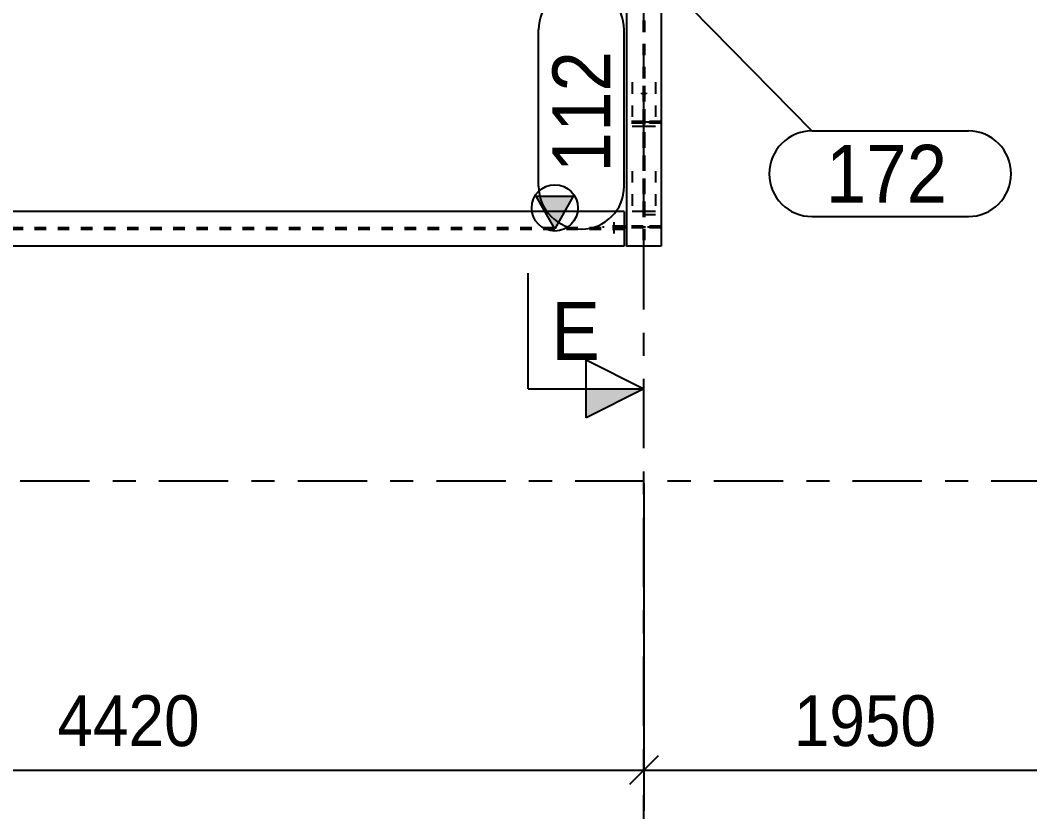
# Model space of a CAD drawing. Header units: millimetres. Extents: x 0 to 594, y 0 to 420.
# Drawn here: x 320.43 to 364.1, y 283.12 to 317.34 of the extents above; entities that cross this region are included whole.
import ezdxf

# ---------------------------------------------------------------- set-up
doc = ezdxf.new("R2010")
doc.units = ezdxf.units.MM
doc.header["$MEASUREMENT"] = 0
for name, pattern in [('XKITLINE00', [0]), ('XKITLINE02', [4, 2, -2]), ('XKITLINE03', [6, 3, -1, 1, -1]), ('XKITLINE04', [3, 0.5, -0.5, 0.5, -0.5, 0.5, -0.5])]:
    doc.linetypes.add(name, pattern=pattern)
for name, color, linetype in [('cut', 7, 'Continuous'), ('dimension', 7, 'Continuous'), ('grid', 7, 'Continuous'), ('mark', 7, 'Continuous'), ('part1', 7, 'Continuous')]:
    doc.layers.add(name, color=color, linetype=linetype)
doc.styles.add('STYLE_1', font='arial.ttf', dxfattribs={"height": 0.2})

# ---------------------------------------------------------------- blocks, each defined once
blk = doc.blocks.new('*D2174')
at = {"layer": 'grid', "color": 4, "linetype": 'XKITLINE03'}
blk.add_line((1228.871, 1836.576), (1642.443, 1836.576), dxfattribs=at)
blk = doc.blocks.new('*D2524')
at = {"layer": 'part1', "color": 2, "linetype": 'XKITLINE04'}
for p, q in [((1513.091, 1873.476), (1513.091, 1872.476)), ((1513.781, 1873.476), (1513.091, 1873.476)), ((1513.781, 1873.476), (1513.781, 1872.476)), ((1514.591, 1873.476), (1513.901, 1873.476)), ((1513.901, 1873.476), (1513.901, 1872.476)), ((1514.591, 1873.476), (1514.591, 1846.726)), ((1513.901, 1872.476), (1513.781, 1872.476)), ((1513.809, 1872.476), (1513.809, 1846.726)), ((1513.874, 1872.476), (1513.874, 1846.726))]:
    blk.add_line(p, q, dxfattribs=at)
at = {"layer": 'part1', "color": 0, "linetype": 'XKITLINE00'}
for p, q in [((1513.091, 1872.476), (1513.091, 1846.726)), ((1514.591, 1872.476), (1514.591, 1846.726)), ((1513.841, 1870.476), (1513.041, 1871.876)), ((1513.041, 1871.876), (1514.641, 1871.876)), ((1514.641, 1871.876), (1513.841, 1870.476)), ((1514.591, 1846.726), (1513.091, 1846.726))]:
    blk.add_line(p, q, dxfattribs=at)
blk.add_circle((1513.841, 1871.376), 1, dxfattribs=at)
at = {"layer": 'part1', "color": 0}
blk.add_solid([(1513.041, 1871.876), (1514.641, 1871.876), (1513.041, 1871.876), (1513.841, 1870.476)], dxfattribs=at)
blk = doc.blocks.new('*D2525')
at = {"layer": 'part1', "color": 2, "linetype": 'XKITLINE04'}
for p, q in [((1513.874, 1852.115), (1513.874, 1852.035)), ((1514.591, 1852.115), (1513.874, 1852.115)), ((1514.591, 1852.035), (1513.874, 1852.035)), ((1514.074, 1852.115), (1514.074, 1852.035)), ((1514.591, 1852.115), (1514.591, 1852.035))]:
    blk.add_line(p, q, dxfattribs=at)
blk = doc.blocks.new('*D2526')
at = {"layer": 'part1', "color": 2, "linetype": 'XKITLINE04'}
for p, q in [((1513.809, 1852.115), (1513.091, 1852.115)), ((1513.091, 1852.115), (1513.091, 1852.035)), ((1513.809, 1852.035), (1513.091, 1852.035)), ((1513.609, 1852.115), (1513.609, 1852.035)), ((1513.809, 1852.115), (1513.809, 1852.035))]:
    blk.add_line(p, q, dxfattribs=at)
blk = doc.blocks.new('*D2527')
at = {"layer": 'part1', "color": 2, "linetype": 'XKITLINE04'}
for p, q in [((1512.991, 1847.589), (1512.091, 1847.589)), ((1512.091, 1847.509), (1512.091, 1847.589)), ((1512.091, 1847.509), (1512.091, 1847.589)), ((1513.809, 1847.589), (1513.041, 1847.589)), ((1513.041, 1847.509), (1513.041, 1847.589)), ((1513.091, 1847.509), (1513.091, 1847.589)), ((1513.091, 1847.509), (1513.091, 1847.589)), ((1513.091, 1847.509), (1513.091, 1847.589)), ((1513.091, 1847.509), (1513.091, 1847.589)), ((1513.659, 1847.509), (1513.659, 1847.589)), ((1513.659, 1847.509), (1513.659, 1847.589)), ((1513.809, 1847.589), (1513.809, 1847.509)), ((1512.991, 1847.509), (1512.091, 1847.509)), ((1513.809, 1847.509), (1513.041, 1847.509))]:
    blk.add_line(p, q, dxfattribs=at)
at = {"layer": 'part1', "color": 0, "linetype": 'XKITLINE00'}
for p, q in [((1513.091, 1847.589), (1512.991, 1847.589)), ((1513.041, 1847.509), (1513.041, 1847.589)), ((1513.091, 1847.509), (1512.991, 1847.509))]:
    blk.add_line(p, q, dxfattribs=at)
blk = doc.blocks.new('*D2528')
at = {"layer": 'part1', "color": 0, "linetype": 'XKITLINE02'}
blk.add_line((1512.541, 1847.766), (1512.541, 1847.266), dxfattribs=at)
blk.add_line((1512.541, 1847.766), (1512.541, 1847.266), dxfattribs=at)
blk.add_line((1512.541, 1847.766), (1512.541, 1847.266), dxfattribs=at)
blk = doc.blocks.new('*D2529')
at = {"layer": 'part1', "color": 2, "linetype": 'XKITLINE04'}
for p, q in [((1513.874, 1847.589), (1513.874, 1847.509)), ((1514.591, 1847.589), (1513.874, 1847.589)), ((1514.024, 1847.589), (1514.024, 1847.509)), ((1514.591, 1847.589), (1514.591, 1847.509)), ((1514.591, 1847.509), (1513.874, 1847.509))]:
    blk.add_line(p, q, dxfattribs=at)
blk = doc.blocks.new('*D2554')
at = {"layer": 'dimension', "color": 1, "linetype": 'XKITLINE00'}
for p, q in [((1469.641, 1836.476), (1469.641, 1822.306)), ((1513.841, 1836.476), (1513.841, 1822.306)), ((1470.264, 1824.689), (1469.019, 1823.444)), ((1514.464, 1824.689), (1513.219, 1823.444)), ((1469.641, 1824.066), (1513.841, 1824.066))]:
    blk.add_line(p, q, dxfattribs=at)
at = {"layer": 'dimension', "color": 1, "style": 'STYLE_1', "width": 0.9}
blk.add_text('4420', height=2.2, dxfattribs=at).set_placement((1488.478, 1825.106))
blk = doc.blocks.new('*D2563')
at = {"layer": 'cut', "color": 1, "linetype": 'XKITLINE00'}
for p, q in [((1508.841, 1840.556), (1508.841, 1845.556)), ((1511.341, 1839.306), (1511.341, 1841.806)), ((1511.341, 1841.806), (1513.841, 1840.556)), ((1508.841, 1840.556), (1513.841, 1840.556)), ((1513.841, 1840.556), (1511.341, 1839.306))]:
    blk.add_line(p, q, dxfattribs=at)
at = {"layer": 'cut', "color": 1}
blk.add_solid([(1511.341, 1840.556), (1513.841, 1840.556), (1511.341, 1840.556), (1511.341, 1839.306)], dxfattribs=at)
at = {"layer": 'cut', "color": 3, "style": 'STYLE_1', "width": 0.9}
blk.add_text('E', height=2.5, dxfattribs=at).set_placement((1509.841, 1841.806))
blk = doc.blocks.new('*D2578')
at = {"layer": 'grid', "color": 4, "linetype": 'XKITLINE03'}
blk.add_line((1513.841, 1819.981), (1513.841, 1905.53), dxfattribs=at)
blk = doc.blocks.new('*D2582')
at = {"layer": 'part1', "color": 0, "linetype": 'XKITLINE00'}
for p, q in [((1509.991, 1847.476), (1509.191, 1848.876)), ((1509.191, 1848.876), (1510.791, 1848.876)), ((1510.791, 1848.876), (1509.991, 1847.476)), ((1470.491, 1848.226), (1470.491, 1846.726)), ((1512.991, 1848.226), (1470.491, 1848.226)), ((1512.991, 1848.226), (1512.991, 1846.726)), ((1512.991, 1846.726), (1470.491, 1846.726))]:
    blk.add_line(p, q, dxfattribs=at)
at = {"layer": 'part1', "color": 2, "linetype": 'XKITLINE04'}
for p, q in [((1512.991, 1847.509), (1470.491, 1847.509)), ((1512.991, 1847.444), (1470.491, 1847.444))]:
    blk.add_line(p, q, dxfattribs=at)
at = {"layer": 'part1', "color": 0, "linetype": 'XKITLINE00'}
blk.add_circle((1509.991, 1848.376), 1, dxfattribs=at)
at = {"layer": 'part1', "color": 0}
blk.add_solid([(1509.191, 1848.876), (1510.791, 1848.876), (1509.191, 1848.876), (1509.991, 1847.476)], dxfattribs=at)
blk = doc.blocks.new('*D2630')
at = {"layer": 'dimension', "color": 1, "linetype": 'XKITLINE00'}
for p, q in [((1513.841, 1836.476), (1513.841, 1822.306)), ((1533.341, 1832.006), (1533.341, 1822.306)), ((1514.464, 1824.689), (1513.219, 1823.444)), ((1533.964, 1824.689), (1532.719, 1823.444)), ((1513.841, 1824.066), (1533.341, 1824.066))]:
    blk.add_line(p, q, dxfattribs=at)
at = {"layer": 'dimension', "color": 1, "style": 'STYLE_1', "width": 0.9}
blk.add_text('1950', height=2.2, dxfattribs=at).set_placement((1520.328, 1825.106))
blk = doc.blocks.new('*D2642')
at = {"layer": 'mark', "color": 1, "linetype": 'XKITLINE00'}
for p, q in [((1515.875, 1857.03), (1521.115, 1851.702)), ((1521.115, 1851.702), (1527.877, 1851.702)), ((1521.115, 1851.702), (1521.115, 1851.702)), ((1521.115, 1848.002), (1527.877, 1848.002))]:
    blk.add_line(p, q, dxfattribs=at)
for centre, start, end in [((1521.115, 1849.852), 90, -90), ((1527.877, 1849.852), -90, 90)]:
    blk.add_arc(centre, 1.85, start, end, dxfattribs=at)
at = {"layer": 'mark', "color": 1, "style": 'STYLE_1', "width": 0.9}
blk.add_text('172', height=2.5, dxfattribs=at).set_placement((1521.715, 1848.602))
blk = doc.blocks.new('*D2643')
at = {"layer": 'mark', "color": 1, "linetype": 'XKITLINE00'}
for p, q in [((1509.291, 1849.31), (1509.291, 1856.073)), ((1512.991, 1849.31), (1512.991, 1856.073))]:
    blk.add_line(p, q, dxfattribs=at)
for centre, start, end in [((1511.141, 1856.073), 0, 180), ((1511.141, 1849.31), 180, 0)]:
    blk.add_arc(centre, 1.85, start, end, dxfattribs=at)
at = {"layer": 'mark', "color": 1, "style": 'STYLE_1', "width": 0.9}
blk.add_text('112', height=2.5, rotation=90.0002, dxfattribs=at).set_placement((1512.391, 1849.91))
blk = doc.blocks.new('*D2668')
at = {"layer": 'part1', "color": 2, "linetype": 'XKITLINE04'}
for p, q in [((1513.341, 1853.807), (1513.341, 1851.915)), ((1513.814, 1853.647), (1513.814, 1848.235)), ((1513.869, 1853.647), (1513.869, 1848.235)), ((1514.341, 1853.807), (1514.341, 1851.915)), ((1514.341, 1852.075), (1513.341, 1852.075)), ((1513.341, 1851.915), (1513.814, 1851.915)), ((1513.869, 1851.915), (1514.341, 1851.915)), ((1513.341, 1849.967), (1513.341, 1848.075)), ((1514.341, 1849.967), (1514.341, 1848.075)), ((1513.341, 1848.235), (1513.814, 1848.235)), ((1514.341, 1848.075), (1513.341, 1848.075)), ((1513.869, 1848.235), (1514.341, 1848.235))]:
    blk.add_line(p, q, dxfattribs=at)
blk = doc.blocks.new('*D2669')
at = {"layer": 'part1', "color": 2, "linetype": 'XKITLINE04'}
for p, q in [((1513.869, 1853.357), (1513.869, 1853.305)), ((1513.869, 1853.318), (1513.949, 1853.318)), ((1513.949, 1853.357), (1513.949, 1853.305))]:
    blk.add_line(p, q, dxfattribs=at)
blk = doc.blocks.new('*D2670')
at = {"layer": 'part1', "color": 2, "linetype": 'XKITLINE04'}
for p, q in [((1513.734, 1853.357), (1513.734, 1853.305)), ((1513.734, 1853.318), (1513.814, 1853.318)), ((1513.814, 1853.357), (1513.814, 1853.305))]:
    blk.add_line(p, q, dxfattribs=at)

msp = doc.modelspace()

# ---------------------------------------------------------------- block references
at = {"layer": 'cut'}
msp.add_blockref('*D2563', (-1166.435, -1539.151), dxfattribs=at)
at = {"layer": 'dimension'}
for name in ['*D2554', '*D2630']:
    msp.add_blockref(name, (-1166.435, -1539.151), dxfattribs=at)
at = {"layer": 'grid'}
for name in ['*D2578', '*D2174']:
    msp.add_blockref(name, (-1166.435, -1539.151), dxfattribs=at)
at = {"layer": 'mark'}
for name in ['*D2643', '*D2642']:
    msp.add_blockref(name, (-1166.435, -1539.151), dxfattribs=at)
at = {"layer": 'part1'}
for name in ['*D2524', '*D2668', '*D2670', '*D2669', '*D2526', '*D2525', '*D2582', '*D2527', '*D2528', '*D2529']:
    msp.add_blockref(name, (-1166.435, -1539.151), dxfattribs=at)

doc.saveas('drawing.dxf')
